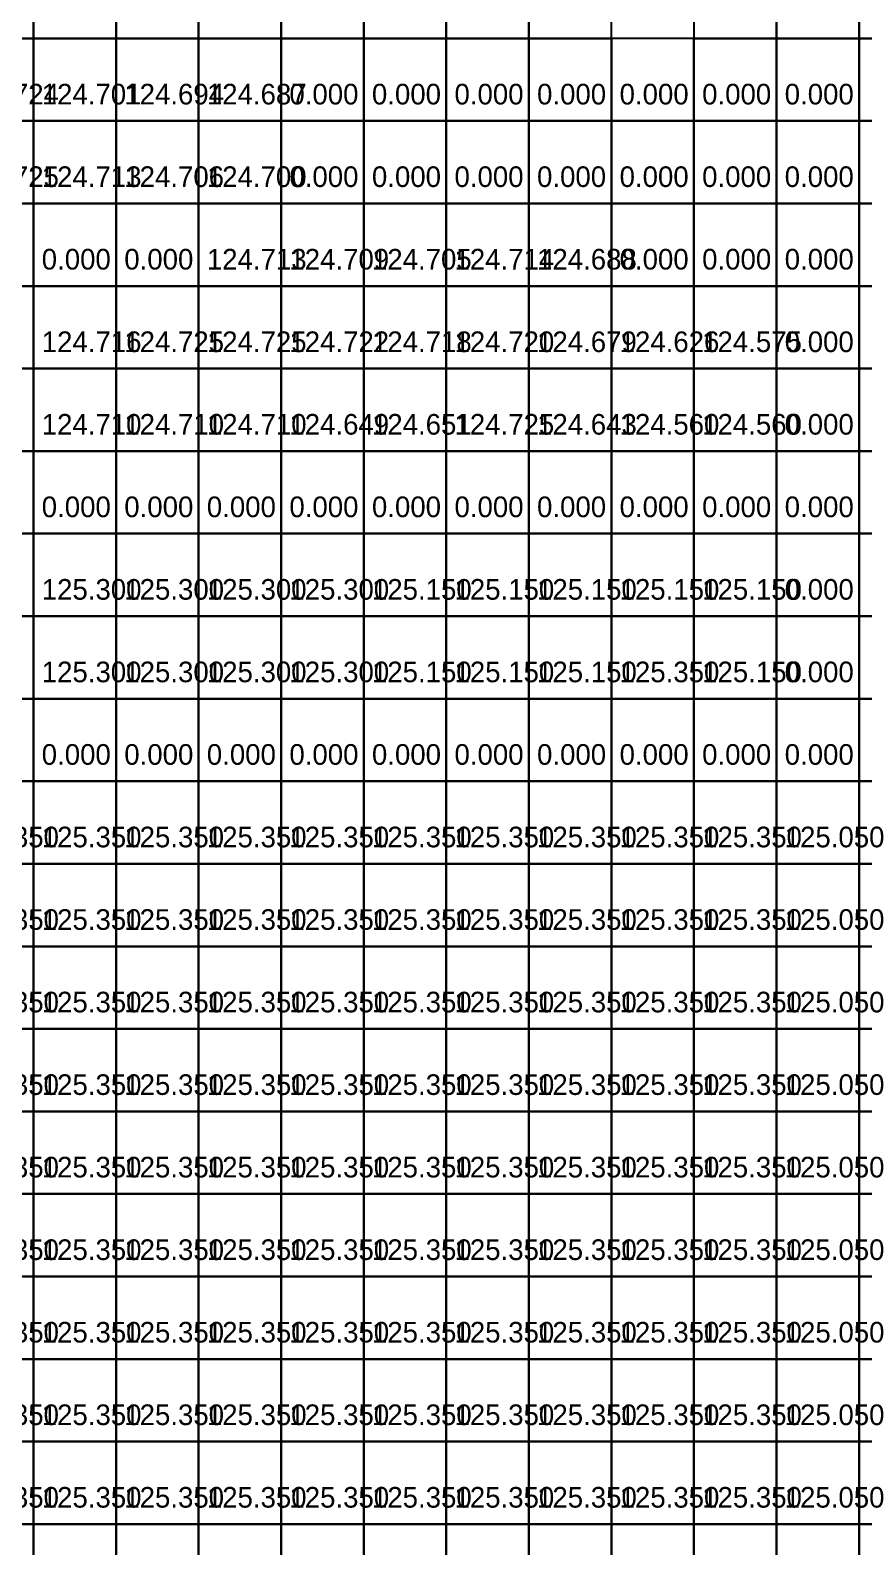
# Model space of a CAD drawing. Header units: metres. Extents: x 287857 to 287978, y 62957 to 63018.
# Drawn here: x 287925.89 to 287935.98, y 62975.56 to 62993.93 of the extents above; entities that cross this region are included whole.
import ezdxf

# ---------------------------------------------------------------- set-up
doc = ezdxf.new("R2010")
doc.units = ezdxf.units.M
for name, color, linetype, true_color in [('ARCH-BARRIER', 7, 'Continuous', 0xf87171), ('ARCH-INTERP', 7, 'Continuous', 0x64748b), ('ARCH-LEVEL-TXT', 7, 'Continuous', 0xa78bfa), ('ARCH-REAL', 7, 'Continuous', 0xa78bfa)]:
    doc.layers.add(name, color=color, linetype=linetype, true_color=true_color)

msp = doc.modelspace()

# ---------------------------------------------------------------- linework, layer by layer
at = {"layer": 'ARCH-BARRIER'}
for points in [[(287924.925, 62990.831, 0), (287925.925, 62990.831, 0), (287925.925, 62991.831, 0), (287924.925, 62991.831, 0), (287924.925, 62990.831, 0)], [(287925.925, 62990.831, 0), (287926.925, 62990.831, 0), (287926.925, 62991.831, 0), (287925.925, 62991.831, 0), (287925.925, 62990.831, 0)], [(287926.925, 62990.831, 0), (287927.925, 62990.831, 0), (287927.925, 62991.831, 0), (287926.925, 62991.831, 0), (287926.925, 62990.831, 0)], [(287934.925, 62990.831, 0), (287935.925, 62990.831, 0), (287935.925, 62991.831, 0), (287934.925, 62991.831, 0), (287934.925, 62990.831, 0)], [(287924.925, 62989.831, 0), (287925.925, 62989.831, 0), (287925.925, 62990.831, 0), (287924.925, 62990.831, 0), (287924.925, 62989.831, 0)], [(287934.925, 62989.831, 0), (287935.925, 62989.831, 0), (287935.925, 62990.831, 0), (287934.925, 62990.831, 0), (287934.925, 62989.831, 0)], [(287924.925, 62988.831, 0), (287925.925, 62988.831, 0), (287925.925, 62989.831, 0), (287924.925, 62989.831, 0), (287924.925, 62988.831, 0)], [(287934.925, 62988.831, 0), (287935.925, 62988.831, 0), (287935.925, 62989.831, 0), (287934.925, 62989.831, 0), (287934.925, 62988.831, 0)], [(287924.925, 62987.831, 0), (287925.925, 62987.831, 0), (287925.925, 62988.831, 0), (287924.925, 62988.831, 0), (287924.925, 62987.831, 0)], [(287925.925, 62987.831, 0), (287926.925, 62987.831, 0), (287926.925, 62988.831, 0), (287925.925, 62988.831, 0), (287925.925, 62987.831, 0)], [(287926.925, 62987.831, 0), (287927.925, 62987.831, 0), (287927.925, 62988.831, 0), (287926.925, 62988.831, 0), (287926.925, 62987.831, 0)], [(287927.925, 62987.831, 0), (287928.925, 62987.831, 0), (287928.925, 62988.831, 0), (287927.925, 62988.831, 0), (287927.925, 62987.831, 0)], [(287928.925, 62987.831, 0), (287929.925, 62987.831, 0), (287929.925, 62988.831, 0), (287928.925, 62988.831, 0), (287928.925, 62987.831, 0)], [(287929.925, 62987.831, 0), (287930.925, 62987.831, 0), (287930.925, 62988.831, 0), (287929.925, 62988.831, 0), (287929.925, 62987.831, 0)], [(287930.925, 62987.831, 0), (287931.925, 62987.831, 0), (287931.925, 62988.831, 0), (287930.925, 62988.831, 0), (287930.925, 62987.831, 0)], [(287931.925, 62987.831, 0), (287932.925, 62987.831, 0), (287932.925, 62988.831, 0), (287931.925, 62988.831, 0), (287931.925, 62987.831, 0)], [(287932.925, 62987.831, 0), (287933.925, 62987.831, 0), (287933.925, 62988.831, 0), (287932.925, 62988.831, 0), (287932.925, 62987.831, 0)], [(287933.925, 62987.831, 0), (287934.925, 62987.831, 0), (287934.925, 62988.831, 0), (287933.925, 62988.831, 0), (287933.925, 62987.831, 0)], [(287934.925, 62987.831, 0), (287935.925, 62987.831, 0), (287935.925, 62988.831, 0), (287934.925, 62988.831, 0), (287934.925, 62987.831, 0)], [(287924.925, 62986.831, 0), (287925.925, 62986.831, 0), (287925.925, 62987.831, 0), (287924.925, 62987.831, 0), (287924.925, 62986.831, 0)], [(287934.925, 62986.831, 0), (287935.925, 62986.831, 0), (287935.925, 62987.831, 0), (287934.925, 62987.831, 0), (287934.925, 62986.831, 0)], [(287935.925, 62986.831, 0), (287936.925, 62986.831, 0), (287936.925, 62987.831, 0), (287935.925, 62987.831, 0), (287935.925, 62986.831, 0)], [(287924.925, 62985.831, 0), (287925.925, 62985.831, 0), (287925.925, 62986.831, 0), (287924.925, 62986.831, 0), (287924.925, 62985.831, 0)], [(287934.925, 62985.831, 0), (287935.925, 62985.831, 0), (287935.925, 62986.831, 0), (287934.925, 62986.831, 0), (287934.925, 62985.831, 0)], [(287924.925, 62984.831, 0), (287925.925, 62984.831, 0), (287925.925, 62985.831, 0), (287924.925, 62985.831, 0), (287924.925, 62984.831, 0)], [(287925.925, 62984.831, 0), (287926.925, 62984.831, 0), (287926.925, 62985.831, 0), (287925.925, 62985.831, 0), (287925.925, 62984.831, 0)], [(287926.925, 62984.831, 0), (287927.925, 62984.831, 0), (287927.925, 62985.831, 0), (287926.925, 62985.831, 0), (287926.925, 62984.831, 0)], [(287927.925, 62984.831, 0), (287928.925, 62984.831, 0), (287928.925, 62985.831, 0), (287927.925, 62985.831, 0), (287927.925, 62984.831, 0)], [(287928.925, 62984.831, 0), (287929.925, 62984.831, 0), (287929.925, 62985.831, 0), (287928.925, 62985.831, 0), (287928.925, 62984.831, 0)], [(287929.925, 62984.831, 0), (287930.925, 62984.831, 0), (287930.925, 62985.831, 0), (287929.925, 62985.831, 0), (287929.925, 62984.831, 0)], [(287930.925, 62984.831, 0), (287931.925, 62984.831, 0), (287931.925, 62985.831, 0), (287930.925, 62985.831, 0), (287930.925, 62984.831, 0)], [(287931.925, 62984.831, 0), (287932.925, 62984.831, 0), (287932.925, 62985.831, 0), (287931.925, 62985.831, 0), (287931.925, 62984.831, 0)], [(287932.925, 62984.831, 0), (287933.925, 62984.831, 0), (287933.925, 62985.831, 0), (287932.925, 62985.831, 0), (287932.925, 62984.831, 0)], [(287933.925, 62984.831, 0), (287934.925, 62984.831, 0), (287934.925, 62985.831, 0), (287933.925, 62985.831, 0), (287933.925, 62984.831, 0)], [(287934.925, 62984.831, 0), (287935.925, 62984.831, 0), (287935.925, 62985.831, 0), (287934.925, 62985.831, 0), (287934.925, 62984.831, 0)], [(287935.925, 62984.831, 0), (287936.925, 62984.831, 0), (287936.925, 62985.831, 0), (287935.925, 62985.831, 0), (287935.925, 62984.831, 0)]]:
    msp.add_polyline3d(points, dxfattribs=at)
at = {"layer": 'ARCH-INTERP'}
for points in [[(287924.925, 62993.831, 124.714), (287925.925, 62993.831, 124.714), (287925.925, 62994.831, 124.714), (287924.925, 62994.831, 124.714), (287924.925, 62993.831, 124.714)], [(287925.925, 62993.831, 124.689), (287926.925, 62993.831, 124.689), (287926.925, 62994.831, 124.689), (287925.925, 62994.831, 124.689), (287925.925, 62993.831, 124.689)], [(287926.925, 62993.831, 124.682), (287927.925, 62993.831, 124.682), (287927.925, 62994.831, 124.682), (287926.925, 62994.831, 124.682), (287926.925, 62993.831, 124.682)], [(287927.925, 62993.831, 124.675), (287928.925, 62993.831, 124.675), (287928.925, 62994.831, 124.675), (287927.925, 62994.831, 124.675), (287927.925, 62993.831, 124.675)], [(287928.925, 62993.831, 0), (287929.925, 62993.831, 0), (287929.925, 62994.831, 0), (287928.925, 62994.831, 0), (287928.925, 62993.831, 0)], [(287929.925, 62993.831, 0), (287930.925, 62993.831, 0), (287930.925, 62994.831, 0), (287929.925, 62994.831, 0), (287929.925, 62993.831, 0)], [(287930.925, 62993.831, 0), (287931.925, 62993.831, 0), (287931.925, 62994.831, 0), (287930.925, 62994.831, 0), (287930.925, 62993.831, 0)], [(287931.925, 62993.831, 0), (287932.925, 62993.831, 0), (287932.925, 62994.831, 0), (287931.925, 62994.831, 0), (287931.925, 62993.831, 0)], [(287933.925, 62993.831, 0), (287934.925, 62993.831, 0), (287934.925, 62994.831, 0), (287933.925, 62994.831, 0), (287933.925, 62993.831, 0)], [(287934.925, 62993.831, 0), (287935.925, 62993.831, 0), (287935.925, 62994.831, 0), (287934.925, 62994.831, 0), (287934.925, 62993.831, 0)], [(287935.925, 62993.831, 0), (287936.925, 62993.831, 0), (287936.925, 62994.831, 0), (287935.925, 62994.831, 0), (287935.925, 62993.831, 0)], [(287924.925, 62992.831, 124.724), (287925.925, 62992.831, 124.724), (287925.925, 62993.831, 124.724), (287924.925, 62993.831, 124.724), (287924.925, 62992.831, 124.724)], [(287925.925, 62992.831, 124.701), (287926.925, 62992.831, 124.701), (287926.925, 62993.831, 124.701), (287925.925, 62993.831, 124.701), (287925.925, 62992.831, 124.701)], [(287926.925, 62992.831, 124.694), (287927.925, 62992.831, 124.694), (287927.925, 62993.831, 124.694), (287926.925, 62993.831, 124.694), (287926.925, 62992.831, 124.694)], [(287927.925, 62992.831, 124.687), (287928.925, 62992.831, 124.687), (287928.925, 62993.831, 124.687), (287927.925, 62993.831, 124.687), (287927.925, 62992.831, 124.687)], [(287928.925, 62992.831, 0), (287929.925, 62992.831, 0), (287929.925, 62993.831, 0), (287928.925, 62993.831, 0), (287928.925, 62992.831, 0)], [(287929.925, 62992.831, 0), (287930.925, 62992.831, 0), (287930.925, 62993.831, 0), (287929.925, 62993.831, 0), (287929.925, 62992.831, 0)], [(287930.925, 62992.831, 0), (287931.925, 62992.831, 0), (287931.925, 62993.831, 0), (287930.925, 62993.831, 0), (287930.925, 62992.831, 0)], [(287931.925, 62992.831, 0), (287932.925, 62992.831, 0), (287932.925, 62993.831, 0), (287931.925, 62993.831, 0), (287931.925, 62992.831, 0)], [(287932.925, 62992.831, 0), (287933.925, 62992.831, 0), (287933.925, 62993.831, 0), (287932.925, 62993.831, 0), (287932.925, 62992.831, 0)], [(287933.925, 62992.831, 0), (287934.925, 62992.831, 0), (287934.925, 62993.831, 0), (287933.925, 62993.831, 0), (287933.925, 62992.831, 0)], [(287934.925, 62992.831, 0), (287935.925, 62992.831, 0), (287935.925, 62993.831, 0), (287934.925, 62993.831, 0), (287934.925, 62992.831, 0)], [(287935.925, 62992.831, 0), (287936.925, 62992.831, 0), (287936.925, 62993.831, 0), (287935.925, 62993.831, 0), (287935.925, 62992.831, 0)], [(287925.925, 62991.831, 124.713), (287926.925, 62991.831, 124.713), (287926.925, 62992.831, 124.713), (287925.925, 62992.831, 124.713), (287925.925, 62991.831, 124.713)], [(287926.925, 62991.831, 124.706), (287927.925, 62991.831, 124.706), (287927.925, 62992.831, 124.706), (287926.925, 62992.831, 124.706), (287926.925, 62991.831, 124.706)], [(287927.925, 62991.831, 124.7), (287928.925, 62991.831, 124.7), (287928.925, 62992.831, 124.7), (287927.925, 62992.831, 124.7), (287927.925, 62991.831, 124.7)], [(287928.925, 62991.831, 0), (287929.925, 62991.831, 0), (287929.925, 62992.831, 0), (287928.925, 62992.831, 0), (287928.925, 62991.831, 0)], [(287929.925, 62991.831, 0), (287930.925, 62991.831, 0), (287930.925, 62992.831, 0), (287929.925, 62992.831, 0), (287929.925, 62991.831, 0)], [(287930.925, 62991.831, 0), (287931.925, 62991.831, 0), (287931.925, 62992.831, 0), (287930.925, 62992.831, 0), (287930.925, 62991.831, 0)], [(287931.925, 62991.831, 0), (287932.925, 62991.831, 0), (287932.925, 62992.831, 0), (287931.925, 62992.831, 0), (287931.925, 62991.831, 0)], [(287932.925, 62991.831, 0), (287933.925, 62991.831, 0), (287933.925, 62992.831, 0), (287932.925, 62992.831, 0), (287932.925, 62991.831, 0)], [(287933.925, 62991.831, 0), (287934.925, 62991.831, 0), (287934.925, 62992.831, 0), (287933.925, 62992.831, 0), (287933.925, 62991.831, 0)], [(287934.925, 62991.831, 0), (287935.925, 62991.831, 0), (287935.925, 62992.831, 0), (287934.925, 62992.831, 0), (287934.925, 62991.831, 0)], [(287935.925, 62991.831, 0), (287936.925, 62991.831, 0), (287936.925, 62992.831, 0), (287935.925, 62992.831, 0), (287935.925, 62991.831, 0)], [(287927.925, 62990.831, 124.713), (287928.925, 62990.831, 124.713), (287928.925, 62991.831, 124.713), (287927.925, 62991.831, 124.713), (287927.925, 62990.831, 124.713)], [(287928.925, 62990.831, 124.709), (287929.925, 62990.831, 124.709), (287929.925, 62991.831, 124.709), (287928.925, 62991.831, 124.709), (287928.925, 62990.831, 124.709)], [(287929.925, 62990.831, 124.705), (287930.925, 62990.831, 124.705), (287930.925, 62991.831, 124.705), (287929.925, 62991.831, 124.705), (287929.925, 62990.831, 124.705)], [(287930.925, 62990.831, 124.714), (287931.925, 62990.831, 124.714), (287931.925, 62991.831, 124.714), (287930.925, 62991.831, 124.714), (287930.925, 62990.831, 124.714)], [(287931.925, 62990.831, 124.688), (287932.925, 62990.831, 124.688), (287932.925, 62991.831, 124.688), (287931.925, 62991.831, 124.688), (287931.925, 62990.831, 124.688)], [(287932.925, 62990.831, 0), (287933.925, 62990.831, 0), (287933.925, 62991.831, 0), (287932.925, 62991.831, 0), (287932.925, 62990.831, 0)], [(287933.925, 62990.831, 0), (287934.925, 62990.831, 0), (287934.925, 62991.831, 0), (287933.925, 62991.831, 0), (287933.925, 62990.831, 0)], [(287935.925, 62990.831, 0), (287936.925, 62990.831, 0), (287936.925, 62991.831, 0), (287935.925, 62991.831, 0), (287935.925, 62990.831, 0)], [(287925.925, 62989.831, 124.716), (287926.925, 62989.831, 124.716), (287926.925, 62990.831, 124.716), (287925.925, 62990.831, 124.716), (287925.925, 62989.831, 124.716)], [(287928.925, 62989.831, 124.722), (287929.925, 62989.831, 124.722), (287929.925, 62990.831, 124.722), (287928.925, 62990.831, 124.722), (287928.925, 62989.831, 124.722)], [(287929.925, 62989.831, 124.718), (287930.925, 62989.831, 124.718), (287930.925, 62990.831, 124.718), (287929.925, 62990.831, 124.718), (287929.925, 62989.831, 124.718)], [(287930.925, 62989.831, 124.72), (287931.925, 62989.831, 124.72), (287931.925, 62990.831, 124.72), (287930.925, 62990.831, 124.72), (287930.925, 62989.831, 124.72)], [(287931.925, 62989.831, 124.679), (287932.925, 62989.831, 124.679), (287932.925, 62990.831, 124.679), (287931.925, 62990.831, 124.679), (287931.925, 62989.831, 124.679)], [(287932.925, 62989.831, 124.626), (287933.925, 62989.831, 124.626), (287933.925, 62990.831, 124.626), (287932.925, 62990.831, 124.626), (287932.925, 62989.831, 124.626)], [(287927.925, 62988.831, 124.71), (287928.925, 62988.831, 124.71), (287928.925, 62989.831, 124.71), (287927.925, 62989.831, 124.71), (287927.925, 62988.831, 124.71)], [(287928.925, 62988.831, 124.649), (287929.925, 62988.831, 124.649), (287929.925, 62989.831, 124.649), (287928.925, 62989.831, 124.649), (287928.925, 62988.831, 124.649)], [(287929.925, 62988.831, 124.651), (287930.925, 62988.831, 124.651), (287930.925, 62989.831, 124.651), (287929.925, 62989.831, 124.651), (287929.925, 62988.831, 124.651)], [(287931.925, 62988.831, 124.643), (287932.925, 62988.831, 124.643), (287932.925, 62989.831, 124.643), (287931.925, 62989.831, 124.643), (287931.925, 62988.831, 124.643)], [(287926.925, 62986.831, 125.3), (287927.925, 62986.831, 125.3), (287927.925, 62987.831, 125.3), (287926.925, 62987.831, 125.3), (287926.925, 62986.831, 125.3)], [(287927.925, 62986.831, 125.3), (287928.925, 62986.831, 125.3), (287928.925, 62987.831, 125.3), (287927.925, 62987.831, 125.3), (287927.925, 62986.831, 125.3)], [(287928.925, 62986.831, 125.3), (287929.925, 62986.831, 125.3), (287929.925, 62987.831, 125.3), (287928.925, 62987.831, 125.3), (287928.925, 62986.831, 125.3)], [(287929.925, 62986.831, 125.15), (287930.925, 62986.831, 125.15), (287930.925, 62987.831, 125.15), (287929.925, 62987.831, 125.15), (287929.925, 62986.831, 125.15)], [(287930.925, 62986.831, 125.15), (287931.925, 62986.831, 125.15), (287931.925, 62987.831, 125.15), (287930.925, 62987.831, 125.15), (287930.925, 62986.831, 125.15)], [(287931.925, 62986.831, 125.15), (287932.925, 62986.831, 125.15), (287932.925, 62987.831, 125.15), (287931.925, 62987.831, 125.15), (287931.925, 62986.831, 125.15)], [(287925.925, 62985.831, 125.3), (287926.925, 62985.831, 125.3), (287926.925, 62986.831, 125.3), (287925.925, 62986.831, 125.3), (287925.925, 62985.831, 125.3)], [(287926.925, 62985.831, 125.3), (287927.925, 62985.831, 125.3), (287927.925, 62986.831, 125.3), (287926.925, 62986.831, 125.3), (287926.925, 62985.831, 125.3)], [(287927.925, 62985.831, 125.3), (287928.925, 62985.831, 125.3), (287928.925, 62986.831, 125.3), (287927.925, 62986.831, 125.3), (287927.925, 62985.831, 125.3)], [(287928.925, 62985.831, 125.3), (287929.925, 62985.831, 125.3), (287929.925, 62986.831, 125.3), (287928.925, 62986.831, 125.3), (287928.925, 62985.831, 125.3)], [(287929.925, 62985.831, 125.15), (287930.925, 62985.831, 125.15), (287930.925, 62986.831, 125.15), (287929.925, 62986.831, 125.15), (287929.925, 62985.831, 125.15)], [(287930.925, 62985.831, 125.15), (287931.925, 62985.831, 125.15), (287931.925, 62986.831, 125.15), (287930.925, 62986.831, 125.15), (287930.925, 62985.831, 125.15)], [(287931.925, 62985.831, 125.15), (287932.925, 62985.831, 125.15), (287932.925, 62986.831, 125.15), (287931.925, 62986.831, 125.15), (287931.925, 62985.831, 125.15)], [(287933.925, 62985.831, 125.15), (287934.925, 62985.831, 125.15), (287934.925, 62986.831, 125.15), (287933.925, 62986.831, 125.15), (287933.925, 62985.831, 125.15)], [(287935.925, 62985.831, 124.85), (287936.925, 62985.831, 124.85), (287936.925, 62986.831, 124.85), (287935.925, 62986.831, 124.85), (287935.925, 62985.831, 124.85)], [(287924.925, 62983.831, 125.35), (287925.925, 62983.831, 125.35), (287925.925, 62984.831, 125.35), (287924.925, 62984.831, 125.35), (287924.925, 62983.831, 125.35)], [(287925.925, 62983.831, 125.35), (287926.925, 62983.831, 125.35), (287926.925, 62984.831, 125.35), (287925.925, 62984.831, 125.35), (287925.925, 62983.831, 125.35)], [(287926.925, 62983.831, 125.35), (287927.925, 62983.831, 125.35), (287927.925, 62984.831, 125.35), (287926.925, 62984.831, 125.35), (287926.925, 62983.831, 125.35)], [(287927.925, 62983.831, 125.35), (287928.925, 62983.831, 125.35), (287928.925, 62984.831, 125.35), (287927.925, 62984.831, 125.35), (287927.925, 62983.831, 125.35)], [(287928.925, 62983.831, 125.35), (287929.925, 62983.831, 125.35), (287929.925, 62984.831, 125.35), (287928.925, 62984.831, 125.35), (287928.925, 62983.831, 125.35)], [(287929.925, 62983.831, 125.35), (287930.925, 62983.831, 125.35), (287930.925, 62984.831, 125.35), (287929.925, 62984.831, 125.35), (287929.925, 62983.831, 125.35)], [(287930.925, 62983.831, 125.35), (287931.925, 62983.831, 125.35), (287931.925, 62984.831, 125.35), (287930.925, 62984.831, 125.35), (287930.925, 62983.831, 125.35)], [(287931.925, 62983.831, 125.35), (287932.925, 62983.831, 125.35), (287932.925, 62984.831, 125.35), (287931.925, 62984.831, 125.35), (287931.925, 62983.831, 125.35)], [(287932.925, 62983.831, 125.35), (287933.925, 62983.831, 125.35), (287933.925, 62984.831, 125.35), (287932.925, 62984.831, 125.35), (287932.925, 62983.831, 125.35)], [(287933.925, 62983.831, 125.35), (287934.925, 62983.831, 125.35), (287934.925, 62984.831, 125.35), (287933.925, 62984.831, 125.35), (287933.925, 62983.831, 125.35)], [(287934.925, 62983.831, 125.05), (287935.925, 62983.831, 125.05), (287935.925, 62984.831, 125.05), (287934.925, 62984.831, 125.05), (287934.925, 62983.831, 125.05)], [(287935.925, 62983.831, 125.05), (287936.925, 62983.831, 125.05), (287936.925, 62984.831, 125.05), (287935.925, 62984.831, 125.05), (287935.925, 62983.831, 125.05)], [(287924.925, 62982.831, 125.35), (287925.925, 62982.831, 125.35), (287925.925, 62983.831, 125.35), (287924.925, 62983.831, 125.35), (287924.925, 62982.831, 125.35)], [(287925.925, 62982.831, 125.35), (287926.925, 62982.831, 125.35), (287926.925, 62983.831, 125.35), (287925.925, 62983.831, 125.35), (287925.925, 62982.831, 125.35)], [(287926.925, 62982.831, 125.35), (287927.925, 62982.831, 125.35), (287927.925, 62983.831, 125.35), (287926.925, 62983.831, 125.35), (287926.925, 62982.831, 125.35)], [(287927.925, 62982.831, 125.35), (287928.925, 62982.831, 125.35), (287928.925, 62983.831, 125.35), (287927.925, 62983.831, 125.35), (287927.925, 62982.831, 125.35)], [(287928.925, 62982.831, 125.35), (287929.925, 62982.831, 125.35), (287929.925, 62983.831, 125.35), (287928.925, 62983.831, 125.35), (287928.925, 62982.831, 125.35)], [(287929.925, 62982.831, 125.35), (287930.925, 62982.831, 125.35), (287930.925, 62983.831, 125.35), (287929.925, 62983.831, 125.35), (287929.925, 62982.831, 125.35)], [(287930.925, 62982.831, 125.35), (287931.925, 62982.831, 125.35), (287931.925, 62983.831, 125.35), (287930.925, 62983.831, 125.35), (287930.925, 62982.831, 125.35)], [(287931.925, 62982.831, 125.35), (287932.925, 62982.831, 125.35), (287932.925, 62983.831, 125.35), (287931.925, 62983.831, 125.35), (287931.925, 62982.831, 125.35)], [(287932.925, 62982.831, 125.35), (287933.925, 62982.831, 125.35), (287933.925, 62983.831, 125.35), (287932.925, 62983.831, 125.35), (287932.925, 62982.831, 125.35)], [(287933.925, 62982.831, 125.35), (287934.925, 62982.831, 125.35), (287934.925, 62983.831, 125.35), (287933.925, 62983.831, 125.35), (287933.925, 62982.831, 125.35)], [(287934.925, 62982.831, 125.05), (287935.925, 62982.831, 125.05), (287935.925, 62983.831, 125.05), (287934.925, 62983.831, 125.05), (287934.925, 62982.831, 125.05)], [(287935.925, 62982.831, 125.05), (287936.925, 62982.831, 125.05), (287936.925, 62983.831, 125.05), (287935.925, 62983.831, 125.05), (287935.925, 62982.831, 125.05)], [(287924.925, 62981.831, 125.35), (287925.925, 62981.831, 125.35), (287925.925, 62982.831, 125.35), (287924.925, 62982.831, 125.35), (287924.925, 62981.831, 125.35)], [(287925.925, 62981.831, 125.35), (287926.925, 62981.831, 125.35), (287926.925, 62982.831, 125.35), (287925.925, 62982.831, 125.35), (287925.925, 62981.831, 125.35)], [(287926.925, 62981.831, 125.35), (287927.925, 62981.831, 125.35), (287927.925, 62982.831, 125.35), (287926.925, 62982.831, 125.35), (287926.925, 62981.831, 125.35)], [(287927.925, 62981.831, 125.35), (287928.925, 62981.831, 125.35), (287928.925, 62982.831, 125.35), (287927.925, 62982.831, 125.35), (287927.925, 62981.831, 125.35)], [(287928.925, 62981.831, 125.35), (287929.925, 62981.831, 125.35), (287929.925, 62982.831, 125.35), (287928.925, 62982.831, 125.35), (287928.925, 62981.831, 125.35)], [(287929.925, 62981.831, 125.35), (287930.925, 62981.831, 125.35), (287930.925, 62982.831, 125.35), (287929.925, 62982.831, 125.35), (287929.925, 62981.831, 125.35)], [(287930.925, 62981.831, 125.35), (287931.925, 62981.831, 125.35), (287931.925, 62982.831, 125.35), (287930.925, 62982.831, 125.35), (287930.925, 62981.831, 125.35)], [(287931.925, 62981.831, 125.35), (287932.925, 62981.831, 125.35), (287932.925, 62982.831, 125.35), (287931.925, 62982.831, 125.35), (287931.925, 62981.831, 125.35)], [(287932.925, 62981.831, 125.35), (287933.925, 62981.831, 125.35), (287933.925, 62982.831, 125.35), (287932.925, 62982.831, 125.35), (287932.925, 62981.831, 125.35)], [(287933.925, 62981.831, 125.35), (287934.925, 62981.831, 125.35), (287934.925, 62982.831, 125.35), (287933.925, 62982.831, 125.35), (287933.925, 62981.831, 125.35)], [(287934.925, 62981.831, 125.05), (287935.925, 62981.831, 125.05), (287935.925, 62982.831, 125.05), (287934.925, 62982.831, 125.05), (287934.925, 62981.831, 125.05)], [(287935.925, 62981.831, 125.05), (287936.925, 62981.831, 125.05), (287936.925, 62982.831, 125.05), (287935.925, 62982.831, 125.05), (287935.925, 62981.831, 125.05)], [(287924.925, 62980.831, 125.35), (287925.925, 62980.831, 125.35), (287925.925, 62981.831, 125.35), (287924.925, 62981.831, 125.35), (287924.925, 62980.831, 125.35)], [(287925.925, 62980.831, 125.35), (287926.925, 62980.831, 125.35), (287926.925, 62981.831, 125.35), (287925.925, 62981.831, 125.35), (287925.925, 62980.831, 125.35)], [(287926.925, 62980.831, 125.35), (287927.925, 62980.831, 125.35), (287927.925, 62981.831, 125.35), (287926.925, 62981.831, 125.35), (287926.925, 62980.831, 125.35)], [(287927.925, 62980.831, 125.35), (287928.925, 62980.831, 125.35), (287928.925, 62981.831, 125.35), (287927.925, 62981.831, 125.35), (287927.925, 62980.831, 125.35)], [(287928.925, 62980.831, 125.35), (287929.925, 62980.831, 125.35), (287929.925, 62981.831, 125.35), (287928.925, 62981.831, 125.35), (287928.925, 62980.831, 125.35)], [(287929.925, 62980.831, 125.35), (287930.925, 62980.831, 125.35), (287930.925, 62981.831, 125.35), (287929.925, 62981.831, 125.35), (287929.925, 62980.831, 125.35)], [(287930.925, 62980.831, 125.35), (287931.925, 62980.831, 125.35), (287931.925, 62981.831, 125.35), (287930.925, 62981.831, 125.35), (287930.925, 62980.831, 125.35)], [(287931.925, 62980.831, 125.35), (287932.925, 62980.831, 125.35), (287932.925, 62981.831, 125.35), (287931.925, 62981.831, 125.35), (287931.925, 62980.831, 125.35)], [(287932.925, 62980.831, 125.35), (287933.925, 62980.831, 125.35), (287933.925, 62981.831, 125.35), (287932.925, 62981.831, 125.35), (287932.925, 62980.831, 125.35)], [(287933.925, 62980.831, 125.35), (287934.925, 62980.831, 125.35), (287934.925, 62981.831, 125.35), (287933.925, 62981.831, 125.35), (287933.925, 62980.831, 125.35)], [(287934.925, 62980.831, 125.05), (287935.925, 62980.831, 125.05), (287935.925, 62981.831, 125.05), (287934.925, 62981.831, 125.05), (287934.925, 62980.831, 125.05)], [(287935.925, 62980.831, 125.05), (287936.925, 62980.831, 125.05), (287936.925, 62981.831, 125.05), (287935.925, 62981.831, 125.05), (287935.925, 62980.831, 125.05)], [(287924.925, 62979.831, 125.35), (287925.925, 62979.831, 125.35), (287925.925, 62980.831, 125.35), (287924.925, 62980.831, 125.35), (287924.925, 62979.831, 125.35)], [(287925.925, 62979.831, 125.35), (287926.925, 62979.831, 125.35), (287926.925, 62980.831, 125.35), (287925.925, 62980.831, 125.35), (287925.925, 62979.831, 125.35)], [(287926.925, 62979.831, 125.35), (287927.925, 62979.831, 125.35), (287927.925, 62980.831, 125.35), (287926.925, 62980.831, 125.35), (287926.925, 62979.831, 125.35)], [(287927.925, 62979.831, 125.35), (287928.925, 62979.831, 125.35), (287928.925, 62980.831, 125.35), (287927.925, 62980.831, 125.35), (287927.925, 62979.831, 125.35)], [(287928.925, 62979.831, 125.35), (287929.925, 62979.831, 125.35), (287929.925, 62980.831, 125.35), (287928.925, 62980.831, 125.35), (287928.925, 62979.831, 125.35)], [(287929.925, 62979.831, 125.35), (287930.925, 62979.831, 125.35), (287930.925, 62980.831, 125.35), (287929.925, 62980.831, 125.35), (287929.925, 62979.831, 125.35)], [(287930.925, 62979.831, 125.35), (287931.925, 62979.831, 125.35), (287931.925, 62980.831, 125.35), (287930.925, 62980.831, 125.35), (287930.925, 62979.831, 125.35)], [(287931.925, 62979.831, 125.35), (287932.925, 62979.831, 125.35), (287932.925, 62980.831, 125.35), (287931.925, 62980.831, 125.35), (287931.925, 62979.831, 125.35)], [(287932.925, 62979.831, 125.35), (287933.925, 62979.831, 125.35), (287933.925, 62980.831, 125.35), (287932.925, 62980.831, 125.35), (287932.925, 62979.831, 125.35)], [(287933.925, 62979.831, 125.35), (287934.925, 62979.831, 125.35), (287934.925, 62980.831, 125.35), (287933.925, 62980.831, 125.35), (287933.925, 62979.831, 125.35)], [(287934.925, 62979.831, 125.05), (287935.925, 62979.831, 125.05), (287935.925, 62980.831, 125.05), (287934.925, 62980.831, 125.05), (287934.925, 62979.831, 125.05)], [(287935.925, 62979.831, 125.05), (287936.925, 62979.831, 125.05), (287936.925, 62980.831, 125.05), (287935.925, 62980.831, 125.05), (287935.925, 62979.831, 125.05)], [(287924.925, 62978.831, 125.35), (287925.925, 62978.831, 125.35), (287925.925, 62979.831, 125.35), (287924.925, 62979.831, 125.35), (287924.925, 62978.831, 125.35)], [(287925.925, 62978.831, 125.35), (287926.925, 62978.831, 125.35), (287926.925, 62979.831, 125.35), (287925.925, 62979.831, 125.35), (287925.925, 62978.831, 125.35)], [(287926.925, 62978.831, 125.35), (287927.925, 62978.831, 125.35), (287927.925, 62979.831, 125.35), (287926.925, 62979.831, 125.35), (287926.925, 62978.831, 125.35)], [(287927.925, 62978.831, 125.35), (287928.925, 62978.831, 125.35), (287928.925, 62979.831, 125.35), (287927.925, 62979.831, 125.35), (287927.925, 62978.831, 125.35)], [(287928.925, 62978.831, 125.35), (287929.925, 62978.831, 125.35), (287929.925, 62979.831, 125.35), (287928.925, 62979.831, 125.35), (287928.925, 62978.831, 125.35)], [(287929.925, 62978.831, 125.35), (287930.925, 62978.831, 125.35), (287930.925, 62979.831, 125.35), (287929.925, 62979.831, 125.35), (287929.925, 62978.831, 125.35)], [(287930.925, 62978.831, 125.35), (287931.925, 62978.831, 125.35), (287931.925, 62979.831, 125.35), (287930.925, 62979.831, 125.35), (287930.925, 62978.831, 125.35)], [(287931.925, 62978.831, 125.35), (287932.925, 62978.831, 125.35), (287932.925, 62979.831, 125.35), (287931.925, 62979.831, 125.35), (287931.925, 62978.831, 125.35)], [(287932.925, 62978.831, 125.35), (287933.925, 62978.831, 125.35), (287933.925, 62979.831, 125.35), (287932.925, 62979.831, 125.35), (287932.925, 62978.831, 125.35)], [(287933.925, 62978.831, 125.35), (287934.925, 62978.831, 125.35), (287934.925, 62979.831, 125.35), (287933.925, 62979.831, 125.35), (287933.925, 62978.831, 125.35)], [(287934.925, 62978.831, 125.05), (287935.925, 62978.831, 125.05), (287935.925, 62979.831, 125.05), (287934.925, 62979.831, 125.05), (287934.925, 62978.831, 125.05)], [(287935.925, 62978.831, 125.05), (287936.925, 62978.831, 125.05), (287936.925, 62979.831, 125.05), (287935.925, 62979.831, 125.05), (287935.925, 62978.831, 125.05)], [(287924.925, 62977.831, 125.35), (287925.925, 62977.831, 125.35), (287925.925, 62978.831, 125.35), (287924.925, 62978.831, 125.35), (287924.925, 62977.831, 125.35)], [(287925.925, 62977.831, 125.35), (287926.925, 62977.831, 125.35), (287926.925, 62978.831, 125.35), (287925.925, 62978.831, 125.35), (287925.925, 62977.831, 125.35)], [(287926.925, 62977.831, 125.35), (287927.925, 62977.831, 125.35), (287927.925, 62978.831, 125.35), (287926.925, 62978.831, 125.35), (287926.925, 62977.831, 125.35)], [(287927.925, 62977.831, 125.35), (287928.925, 62977.831, 125.35), (287928.925, 62978.831, 125.35), (287927.925, 62978.831, 125.35), (287927.925, 62977.831, 125.35)], [(287928.925, 62977.831, 125.35), (287929.925, 62977.831, 125.35), (287929.925, 62978.831, 125.35), (287928.925, 62978.831, 125.35), (287928.925, 62977.831, 125.35)], [(287929.925, 62977.831, 125.35), (287930.925, 62977.831, 125.35), (287930.925, 62978.831, 125.35), (287929.925, 62978.831, 125.35), (287929.925, 62977.831, 125.35)], [(287930.925, 62977.831, 125.35), (287931.925, 62977.831, 125.35), (287931.925, 62978.831, 125.35), (287930.925, 62978.831, 125.35), (287930.925, 62977.831, 125.35)], [(287931.925, 62977.831, 125.35), (287932.925, 62977.831, 125.35), (287932.925, 62978.831, 125.35), (287931.925, 62978.831, 125.35), (287931.925, 62977.831, 125.35)], [(287932.925, 62977.831, 125.35), (287933.925, 62977.831, 125.35), (287933.925, 62978.831, 125.35), (287932.925, 62978.831, 125.35), (287932.925, 62977.831, 125.35)], [(287933.925, 62977.831, 125.35), (287934.925, 62977.831, 125.35), (287934.925, 62978.831, 125.35), (287933.925, 62978.831, 125.35), (287933.925, 62977.831, 125.35)], [(287934.925, 62977.831, 125.05), (287935.925, 62977.831, 125.05), (287935.925, 62978.831, 125.05), (287934.925, 62978.831, 125.05), (287934.925, 62977.831, 125.05)], [(287935.925, 62977.831, 125.05), (287936.925, 62977.831, 125.05), (287936.925, 62978.831, 125.05), (287935.925, 62978.831, 125.05), (287935.925, 62977.831, 125.05)], [(287924.925, 62976.831, 125.35), (287925.925, 62976.831, 125.35), (287925.925, 62977.831, 125.35), (287924.925, 62977.831, 125.35), (287924.925, 62976.831, 125.35)], [(287925.925, 62976.831, 125.35), (287926.925, 62976.831, 125.35), (287926.925, 62977.831, 125.35), (287925.925, 62977.831, 125.35), (287925.925, 62976.831, 125.35)], [(287926.925, 62976.831, 125.35), (287927.925, 62976.831, 125.35), (287927.925, 62977.831, 125.35), (287926.925, 62977.831, 125.35), (287926.925, 62976.831, 125.35)], [(287927.925, 62976.831, 125.35), (287928.925, 62976.831, 125.35), (287928.925, 62977.831, 125.35), (287927.925, 62977.831, 125.35), (287927.925, 62976.831, 125.35)], [(287928.925, 62976.831, 125.35), (287929.925, 62976.831, 125.35), (287929.925, 62977.831, 125.35), (287928.925, 62977.831, 125.35), (287928.925, 62976.831, 125.35)], [(287929.925, 62976.831, 125.35), (287930.925, 62976.831, 125.35), (287930.925, 62977.831, 125.35), (287929.925, 62977.831, 125.35), (287929.925, 62976.831, 125.35)], [(287930.925, 62976.831, 125.35), (287931.925, 62976.831, 125.35), (287931.925, 62977.831, 125.35), (287930.925, 62977.831, 125.35), (287930.925, 62976.831, 125.35)], [(287931.925, 62976.831, 125.35), (287932.925, 62976.831, 125.35), (287932.925, 62977.831, 125.35), (287931.925, 62977.831, 125.35), (287931.925, 62976.831, 125.35)], [(287932.925, 62976.831, 125.35), (287933.925, 62976.831, 125.35), (287933.925, 62977.831, 125.35), (287932.925, 62977.831, 125.35), (287932.925, 62976.831, 125.35)], [(287933.925, 62976.831, 125.35), (287934.925, 62976.831, 125.35), (287934.925, 62977.831, 125.35), (287933.925, 62977.831, 125.35), (287933.925, 62976.831, 125.35)], [(287934.925, 62976.831, 125.05), (287935.925, 62976.831, 125.05), (287935.925, 62977.831, 125.05), (287934.925, 62977.831, 125.05), (287934.925, 62976.831, 125.05)], [(287935.925, 62976.831, 125.05), (287936.925, 62976.831, 125.05), (287936.925, 62977.831, 125.05), (287935.925, 62977.831, 125.05), (287935.925, 62976.831, 125.05)], [(287924.925, 62975.831, 125.35), (287925.925, 62975.831, 125.35), (287925.925, 62976.831, 125.35), (287924.925, 62976.831, 125.35), (287924.925, 62975.831, 125.35)], [(287925.925, 62975.831, 125.35), (287926.925, 62975.831, 125.35), (287926.925, 62976.831, 125.35), (287925.925, 62976.831, 125.35), (287925.925, 62975.831, 125.35)], [(287926.925, 62975.831, 125.35), (287927.925, 62975.831, 125.35), (287927.925, 62976.831, 125.35), (287926.925, 62976.831, 125.35), (287926.925, 62975.831, 125.35)], [(287927.925, 62975.831, 125.35), (287928.925, 62975.831, 125.35), (287928.925, 62976.831, 125.35), (287927.925, 62976.831, 125.35), (287927.925, 62975.831, 125.35)], [(287928.925, 62975.831, 125.35), (287929.925, 62975.831, 125.35), (287929.925, 62976.831, 125.35), (287928.925, 62976.831, 125.35), (287928.925, 62975.831, 125.35)], [(287929.925, 62975.831, 125.35), (287930.925, 62975.831, 125.35), (287930.925, 62976.831, 125.35), (287929.925, 62976.831, 125.35), (287929.925, 62975.831, 125.35)], [(287930.925, 62975.831, 125.35), (287931.925, 62975.831, 125.35), (287931.925, 62976.831, 125.35), (287930.925, 62976.831, 125.35), (287930.925, 62975.831, 125.35)], [(287931.925, 62975.831, 125.35), (287932.925, 62975.831, 125.35), (287932.925, 62976.831, 125.35), (287931.925, 62976.831, 125.35), (287931.925, 62975.831, 125.35)], [(287932.925, 62975.831, 125.35), (287933.925, 62975.831, 125.35), (287933.925, 62976.831, 125.35), (287932.925, 62976.831, 125.35), (287932.925, 62975.831, 125.35)], [(287933.925, 62975.831, 125.35), (287934.925, 62975.831, 125.35), (287934.925, 62976.831, 125.35), (287933.925, 62976.831, 125.35), (287933.925, 62975.831, 125.35)], [(287934.925, 62975.831, 125.05), (287935.925, 62975.831, 125.05), (287935.925, 62976.831, 125.05), (287934.925, 62976.831, 125.05), (287934.925, 62975.831, 125.05)], [(287935.925, 62975.831, 125.05), (287936.925, 62975.831, 125.05), (287936.925, 62976.831, 125.05), (287935.925, 62976.831, 125.05), (287935.925, 62975.831, 125.05)], [(287924.925, 62974.831, 125.35), (287925.925, 62974.831, 125.35), (287925.925, 62975.831, 125.35), (287924.925, 62975.831, 125.35), (287924.925, 62974.831, 125.35)], [(287925.925, 62974.831, 125.35), (287926.925, 62974.831, 125.35), (287926.925, 62975.831, 125.35), (287925.925, 62975.831, 125.35), (287925.925, 62974.831, 125.35)], [(287926.925, 62974.831, 125.35), (287927.925, 62974.831, 125.35), (287927.925, 62975.831, 125.35), (287926.925, 62975.831, 125.35), (287926.925, 62974.831, 125.35)], [(287927.925, 62974.831, 125.35), (287928.925, 62974.831, 125.35), (287928.925, 62975.831, 125.35), (287927.925, 62975.831, 125.35), (287927.925, 62974.831, 125.35)], [(287928.925, 62974.831, 125.35), (287929.925, 62974.831, 125.35), (287929.925, 62975.831, 125.35), (287928.925, 62975.831, 125.35), (287928.925, 62974.831, 125.35)], [(287929.925, 62974.831, 125.35), (287930.925, 62974.831, 125.35), (287930.925, 62975.831, 125.35), (287929.925, 62975.831, 125.35), (287929.925, 62974.831, 125.35)], [(287930.925, 62974.831, 125.35), (287931.925, 62974.831, 125.35), (287931.925, 62975.831, 125.35), (287930.925, 62975.831, 125.35), (287930.925, 62974.831, 125.35)], [(287931.925, 62974.831, 125.35), (287932.925, 62974.831, 125.35), (287932.925, 62975.831, 125.35), (287931.925, 62975.831, 125.35), (287931.925, 62974.831, 125.35)], [(287932.925, 62974.831, 125.35), (287933.925, 62974.831, 125.35), (287933.925, 62975.831, 125.35), (287932.925, 62975.831, 125.35), (287932.925, 62974.831, 125.35)], [(287933.925, 62974.831, 125.35), (287934.925, 62974.831, 125.35), (287934.925, 62975.831, 125.35), (287933.925, 62975.831, 125.35), (287933.925, 62974.831, 125.35)], [(287934.925, 62974.831, 125.05), (287935.925, 62974.831, 125.05), (287935.925, 62975.831, 125.05), (287934.925, 62975.831, 125.05), (287934.925, 62974.831, 125.05)], [(287935.925, 62974.831, 125.05), (287936.925, 62974.831, 125.05), (287936.925, 62975.831, 125.05), (287935.925, 62975.831, 125.05), (287935.925, 62974.831, 125.05)]]:
    msp.add_polyline3d(points, dxfattribs=at)
at = {"layer": 'ARCH-REAL'}
for points in [[(287924.925, 62991.831, 124.725), (287925.925, 62991.831, 124.725), (287925.925, 62992.831, 124.725), (287924.925, 62992.831, 124.725), (287924.925, 62991.831, 124.725)], [(287926.925, 62989.831, 124.725), (287927.925, 62989.831, 124.725), (287927.925, 62990.831, 124.725), (287926.925, 62990.831, 124.725), (287926.925, 62989.831, 124.725)], [(287927.925, 62989.831, 124.725), (287928.925, 62989.831, 124.725), (287928.925, 62990.831, 124.725), (287927.925, 62990.831, 124.725), (287927.925, 62989.831, 124.725)], [(287933.925, 62989.831, 124.575), (287934.925, 62989.831, 124.575), (287934.925, 62990.831, 124.575), (287933.925, 62990.831, 124.575), (287933.925, 62989.831, 124.575)], [(287935.925, 62989.831, 124.275), (287936.925, 62989.831, 124.275), (287936.925, 62990.831, 124.275), (287935.925, 62990.831, 124.275), (287935.925, 62989.831, 124.275)], [(287925.925, 62988.831, 124.71), (287926.925, 62988.831, 124.71), (287926.925, 62989.831, 124.71), (287925.925, 62989.831, 124.71), (287925.925, 62988.831, 124.71)], [(287926.925, 62988.831, 124.71), (287927.925, 62988.831, 124.71), (287927.925, 62989.831, 124.71), (287926.925, 62989.831, 124.71), (287926.925, 62988.831, 124.71)], [(287930.925, 62988.831, 124.725), (287931.925, 62988.831, 124.725), (287931.925, 62989.831, 124.725), (287930.925, 62989.831, 124.725), (287930.925, 62988.831, 124.725)], [(287932.925, 62988.831, 124.56), (287933.925, 62988.831, 124.56), (287933.925, 62989.831, 124.56), (287932.925, 62989.831, 124.56), (287932.925, 62988.831, 124.56)], [(287933.925, 62988.831, 124.56), (287934.925, 62988.831, 124.56), (287934.925, 62989.831, 124.56), (287933.925, 62989.831, 124.56), (287933.925, 62988.831, 124.56)], [(287935.925, 62988.831, 124.26), (287936.925, 62988.831, 124.26), (287936.925, 62989.831, 124.26), (287935.925, 62989.831, 124.26), (287935.925, 62988.831, 124.26)], [(287935.925, 62987.831, 124.26), (287936.925, 62987.831, 124.26), (287936.925, 62988.831, 124.26), (287935.925, 62988.831, 124.26), (287935.925, 62987.831, 124.26)], [(287925.925, 62986.831, 125.3), (287926.925, 62986.831, 125.3), (287926.925, 62987.831, 125.3), (287925.925, 62987.831, 125.3), (287925.925, 62986.831, 125.3)], [(287932.925, 62986.831, 125.15), (287933.925, 62986.831, 125.15), (287933.925, 62987.831, 125.15), (287932.925, 62987.831, 125.15), (287932.925, 62986.831, 125.15)], [(287933.925, 62986.831, 125.15), (287934.925, 62986.831, 125.15), (287934.925, 62987.831, 125.15), (287933.925, 62987.831, 125.15), (287933.925, 62986.831, 125.15)], [(287932.925, 62985.831, 125.35), (287933.925, 62985.831, 125.35), (287933.925, 62986.831, 125.35), (287932.925, 62986.831, 125.35), (287932.925, 62985.831, 125.35)]]:
    msp.add_polyline3d(points, dxfattribs=at)

# ---------------------------------------------------------------- texts
at = {"layer": 'ARCH-LEVEL-TXT'}
for s, p in [('124.724', (287925.025, 62993.031, 124.724)), ('124.701', (287926.025, 62993.031, 124.701)), ('124.694', (287927.025, 62993.031, 124.694)), ('124.687', (287928.025, 62993.031, 124.687)), ('0.000', (287929.025, 62993.031)), ('0.000', (287930.025, 62993.031)), ('0.000', (287931.025, 62993.031)), ('0.000', (287932.025, 62993.031)), ('0.000', (287933.025, 62993.031)), ('0.000', (287934.025, 62993.031)), ('0.000', (287935.025, 62993.031)), ('124.725', (287925.025, 62992.031, 124.725)), ('124.713', (287926.025, 62992.031, 124.713)), ('124.706', (287927.025, 62992.031, 124.706)), ('124.700', (287928.025, 62992.031, 124.7)), ('0.000', (287929.025, 62992.031)), ('0.000', (287930.025, 62992.031)), ('0.000', (287931.025, 62992.031)), ('0.000', (287932.025, 62992.031)), ('0.000', (287933.025, 62992.031)), ('0.000', (287934.025, 62992.031)), ('0.000', (287935.025, 62992.031)), ('0.000', (287926.025, 62991.031)), ('0.000', (287927.025, 62991.031)), ('124.713', (287928.025, 62991.031, 124.713)), ('124.709', (287929.025, 62991.031, 124.709)), ('124.705', (287930.025, 62991.031, 124.705)), ('124.714', (287931.025, 62991.031, 124.714)), ('124.688', (287932.025, 62991.031, 124.688)), ('0.000', (287933.025, 62991.031)), ('0.000', (287934.025, 62991.031)), ('0.000', (287935.025, 62991.031)), ('124.716', (287926.025, 62990.031, 124.716)), ('124.725', (287927.025, 62990.031, 124.725)), ('124.725', (287928.025, 62990.031, 124.725)), ('124.722', (287929.025, 62990.031, 124.722)), ('124.718', (287930.025, 62990.031, 124.718)), ('124.720', (287931.025, 62990.031, 124.72)), ('124.679', (287932.025, 62990.031, 124.679)), ('124.626', (287933.025, 62990.031, 124.626)), ('124.575', (287934.025, 62990.031, 124.575)), ('0.000', (287935.025, 62990.031)), ('124.710', (287926.025, 62989.031, 124.71)), ('124.710', (287927.025, 62989.031, 124.71)), ('124.710', (287928.025, 62989.031, 124.71)), ('124.649', (287929.025, 62989.031, 124.649)), ('124.651', (287930.025, 62989.031, 124.651)), ('124.725', (287931.025, 62989.031, 124.725)), ('124.643', (287932.025, 62989.031, 124.643)), ('124.560', (287933.025, 62989.031, 124.56)), ('124.560', (287934.025, 62989.031, 124.56)), ('0.000', (287935.025, 62989.031)), ('0.000', (287926.025, 62988.031)), ('0.000', (287927.025, 62988.031)), ('0.000', (287928.025, 62988.031)), ('0.000', (287929.025, 62988.031)), ('0.000', (287930.025, 62988.031)), ('0.000', (287931.025, 62988.031)), ('0.000', (287932.025, 62988.031)), ('0.000', (287933.025, 62988.031)), ('0.000', (287934.025, 62988.031)), ('0.000', (287935.025, 62988.031)), ('125.300', (287926.025, 62987.031, 125.3)), ('125.300', (287927.025, 62987.031, 125.3)), ('125.300', (287928.025, 62987.031, 125.3)), ('125.300', (287929.025, 62987.031, 125.3)), ('125.150', (287930.025, 62987.031, 125.15)), ('125.150', (287931.025, 62987.031, 125.15)), ('125.150', (287932.025, 62987.031, 125.15)), ('125.150', (287933.025, 62987.031, 125.15)), ('125.150', (287934.025, 62987.031, 125.15)), ('0.000', (287935.025, 62987.031)), ('125.300', (287926.025, 62986.031, 125.3)), ('125.300', (287927.025, 62986.031, 125.3)), ('125.300', (287928.025, 62986.031, 125.3)), ('125.300', (287929.025, 62986.031, 125.3)), ('125.150', (287930.025, 62986.031, 125.15)), ('125.150', (287931.025, 62986.031, 125.15)), ('125.150', (287932.025, 62986.031, 125.15)), ('125.350', (287933.025, 62986.031, 125.35)), ('125.150', (287934.025, 62986.031, 125.15)), ('0.000', (287935.025, 62986.031)), ('0.000', (287926.025, 62985.031)), ('0.000', (287927.025, 62985.031)), ('0.000', (287928.025, 62985.031)), ('0.000', (287929.025, 62985.031)), ('0.000', (287930.025, 62985.031)), ('0.000', (287931.025, 62985.031)), ('0.000', (287932.025, 62985.031)), ('0.000', (287933.025, 62985.031)), ('0.000', (287934.025, 62985.031)), ('0.000', (287935.025, 62985.031)), ('125.350', (287925.025, 62984.031, 125.35)), ('125.350', (287926.025, 62984.031, 125.35)), ('125.350', (287927.025, 62984.031, 125.35)), ('125.350', (287928.025, 62984.031, 125.35)), ('125.350', (287929.025, 62984.031, 125.35)), ('125.350', (287930.025, 62984.031, 125.35)), ('125.350', (287931.025, 62984.031, 125.35)), ('125.350', (287932.025, 62984.031, 125.35)), ('125.350', (287933.025, 62984.031, 125.35)), ('125.350', (287934.025, 62984.031, 125.35)), ('125.050', (287935.025, 62984.031, 125.05)), ('125.350', (287925.025, 62983.031, 125.35)), ('125.350', (287926.025, 62983.031, 125.35)), ('125.350', (287927.025, 62983.031, 125.35)), ('125.350', (287928.025, 62983.031, 125.35)), ('125.350', (287929.025, 62983.031, 125.35)), ('125.350', (287930.025, 62983.031, 125.35)), ('125.350', (287931.025, 62983.031, 125.35)), ('125.350', (287932.025, 62983.031, 125.35)), ('125.350', (287933.025, 62983.031, 125.35)), ('125.350', (287934.025, 62983.031, 125.35)), ('125.050', (287935.025, 62983.031, 125.05)), ('125.350', (287925.025, 62982.031, 125.35)), ('125.350', (287926.025, 62982.031, 125.35)), ('125.350', (287927.025, 62982.031, 125.35)), ('125.350', (287928.025, 62982.031, 125.35)), ('125.350', (287929.025, 62982.031, 125.35)), ('125.350', (287930.025, 62982.031, 125.35)), ('125.350', (287931.025, 62982.031, 125.35)), ('125.350', (287932.025, 62982.031, 125.35)), ('125.350', (287933.025, 62982.031, 125.35)), ('125.350', (287934.025, 62982.031, 125.35)), ('125.050', (287935.025, 62982.031, 125.05)), ('125.350', (287925.025, 62981.031, 125.35)), ('125.350', (287926.025, 62981.031, 125.35)), ('125.350', (287927.025, 62981.031, 125.35)), ('125.350', (287928.025, 62981.031, 125.35)), ('125.350', (287929.025, 62981.031, 125.35)), ('125.350', (287930.025, 62981.031, 125.35)), ('125.350', (287931.025, 62981.031, 125.35)), ('125.350', (287932.025, 62981.031, 125.35)), ('125.350', (287933.025, 62981.031, 125.35)), ('125.350', (287934.025, 62981.031, 125.35)), ('125.050', (287935.025, 62981.031, 125.05)), ('125.350', (287925.025, 62980.031, 125.35)), ('125.350', (287926.025, 62980.031, 125.35)), ('125.350', (287927.025, 62980.031, 125.35)), ('125.350', (287928.025, 62980.031, 125.35)), ('125.350', (287929.025, 62980.031, 125.35)), ('125.350', (287930.025, 62980.031, 125.35)), ('125.350', (287931.025, 62980.031, 125.35)), ('125.350', (287932.025, 62980.031, 125.35)), ('125.350', (287933.025, 62980.031, 125.35)), ('125.350', (287934.025, 62980.031, 125.35)), ('125.050', (287935.025, 62980.031, 125.05)), ('125.350', (287925.025, 62979.031, 125.35)), ('125.350', (287926.025, 62979.031, 125.35)), ('125.350', (287927.025, 62979.031, 125.35)), ('125.350', (287928.025, 62979.031, 125.35)), ('125.350', (287929.025, 62979.031, 125.35)), ('125.350', (287930.025, 62979.031, 125.35)), ('125.350', (287931.025, 62979.031, 125.35)), ('125.350', (287932.025, 62979.031, 125.35)), ('125.350', (287933.025, 62979.031, 125.35)), ('125.350', (287934.025, 62979.031, 125.35)), ('125.050', (287935.025, 62979.031, 125.05)), ('125.350', (287925.025, 62978.031, 125.35)), ('125.350', (287926.025, 62978.031, 125.35)), ('125.350', (287927.025, 62978.031, 125.35)), ('125.350', (287928.025, 62978.031, 125.35)), ('125.350', (287929.025, 62978.031, 125.35)), ('125.350', (287930.025, 62978.031, 125.35)), ('125.350', (287931.025, 62978.031, 125.35)), ('125.350', (287932.025, 62978.031, 125.35)), ('125.350', (287933.025, 62978.031, 125.35)), ('125.350', (287934.025, 62978.031, 125.35)), ('125.050', (287935.025, 62978.031, 125.05)), ('125.350', (287925.025, 62977.031, 125.35)), ('125.350', (287926.025, 62977.031, 125.35)), ('125.350', (287927.025, 62977.031, 125.35)), ('125.350', (287928.025, 62977.031, 125.35)), ('125.350', (287929.025, 62977.031, 125.35)), ('125.350', (287930.025, 62977.031, 125.35)), ('125.350', (287931.025, 62977.031, 125.35)), ('125.350', (287932.025, 62977.031, 125.35)), ('125.350', (287933.025, 62977.031, 125.35)), ('125.350', (287934.025, 62977.031, 125.35)), ('125.050', (287935.025, 62977.031, 125.05)), ('125.350', (287925.025, 62976.031, 125.35)), ('125.350', (287926.025, 62976.031, 125.35)), ('125.350', (287927.025, 62976.031, 125.35)), ('125.350', (287928.025, 62976.031, 125.35)), ('125.350', (287929.025, 62976.031, 125.35)), ('125.350', (287930.025, 62976.031, 125.35)), ('125.350', (287931.025, 62976.031, 125.35)), ('125.350', (287932.025, 62976.031, 125.35)), ('125.350', (287933.025, 62976.031, 125.35)), ('125.350', (287934.025, 62976.031, 125.35)), ('125.050', (287935.025, 62976.031, 125.05))]:
    msp.add_text(s, height=0.25, dxfattribs=at).set_placement(p)

doc.saveas('drawing.dxf')
